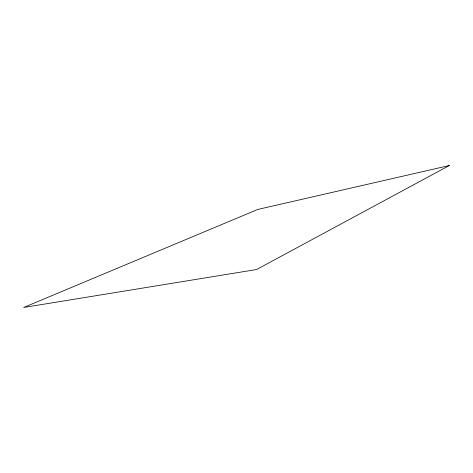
<?xml version="1.0" encoding="UTF-8"?>
<svg xmlns="http://www.w3.org/2000/svg" width="473" height="473" viewBox="0 0 473 473"><rect width="100%" height="100%" fill="white"/><g stroke="black" fill="none" stroke-linecap="round" stroke-linejoin="round"><path stroke-width="0.71" d="M449.35 165.515L256.614 269.515L23.65 307.485L257.702 209.468L449.35 165.515"/></g></svg>
